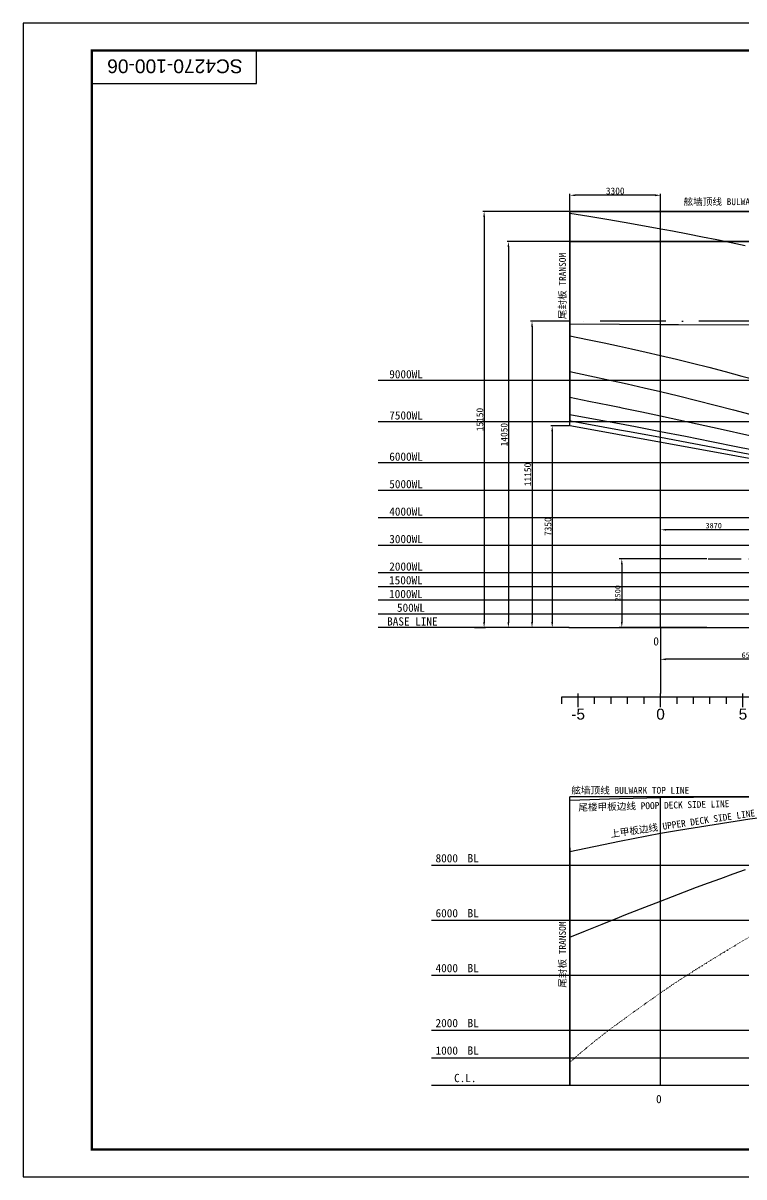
# Model space of a CAD drawing. Header units: millimetres. Extents: x -75152 to 353425, y 12138 to 222005.
# Drawn here: x 216207 to 242452, y 56138 to 98138 of the extents above; entities that cross this region are included whole.
import ezdxf
from ezdxf.enums import TextEntityAlignment as Align

# ---------------------------------------------------------------- set-up
doc = ezdxf.new("R2010")
doc.units = ezdxf.units.MM
doc.linetypes.add('ACAD_ISO07W100', pattern=[3.5, 0.5, -3])
doc.linetypes.add('ACAD_ISO10W100', pattern=[18, 12, -3, 0, -3])
for name, color, linetype in [('11', 7, 'Continuous'), ('11TEXTE', 4, 'Continuous'), ('DIMENSION', 221, 'Continuous'), ('WATER LINE', 62, 'Continuous')]:
    doc.layers.add(name, color=color, linetype=linetype)
doc.styles.add('SWISS721LIGHTBT', font='swissl.ttf')
doc.dimstyles.new('ISO-25', dxfattribs={"dimtxt": 250, "dimasz": 200, "dimexe": 50, "dimexo": 30, "dimgap": 30, "dimtad": 1, "dimdec": 3, "dimdsep": 46, "dimtxsty": 'Standard', "dimcen": 2.5, "dimadec": 0, "dimazin": 0, "dimtfac": 1, "dimtdec": 3, "dimtmove": 0, "dimatfit": 3, "dimfxl": 1, "dimarcsym": 0})
doc.dimstyles.get("Standard").update_dxf_attribs({"dimtxt": 200, "dimasz": 200, "dimexe": 100, "dimexo": 50, "dimgap": 50, "dimtad": 1, "dimdec": 0, "dimzin": 0, "dimdsep": 46, "dimtxsty": 'Standard', "dimcen": 1, "dimadec": 0, "dimazin": 0, "dimtfac": 1, "dimtdec": 0, "dimtofl": 0, "dimtmove": 0, "dimatfit": 3, "dimfxl": 1, "dimtolj": 1, "dimtzin": 0, "dimarcsym": 0})

# ---------------------------------------------------------------- blocks, each defined once
blk = doc.blocks.new('FRAMENUMBER')
for p, q in [((-3000, -500), (-3000, 0)), ((0, -500), (0, 0)), ((3000, -500), (3000, 0)), ((6000, -500), (6000, 0)), ((9600, -500), (9600, 0)), ((13350, -500), (13350, 0)), ((17100, -500), (17100, 0)), ((20850, -500), (20850, 0)), ((24600, -500), (24600, 0)), ((28350, -500), (28350, 0)), ((32100, -500), (32100, 0)), ((35850, -500), (35850, 0)), ((39600, -500), (39600, 0)), ((43350, -500), (43350, 0)), ((47100, -500), (47100, 0)), ((50850, -500), (50850, 0)), ((54600, -500), (54600, 0)), ((58350, -500), (58350, 0)), ((62100, -500), (62100, 0)), ((65850, -500), (65850, 0)), ((-3600, -375), (-3600, -125)), ((-2400, -375), (-2400, -125)), ((-1800, -375), (-1800, -125)), ((-1200, -375), (-1200, -125)), ((-600, -375), (-600, -125)), ((600, -375), (600, -125)), ((1200, -375), (1200, -125)), ((1800, -375), (1800, -125)), ((2400, -375), (2400, -125)), ((3600, -375), (3600, -125)), ((4200, -375), (4200, -125)), ((4800, -375), (4800, -125)), ((5400, -375), (5400, -125)), ((6600, -375), (6600, -125)), ((7350, -375), (7350, -125)), ((8100, -375), (8100, -125)), ((8850, -375), (8850, -125)), ((10350, -375), (10350, -125)), ((11100, -375), (11100, -125)), ((11850, -375), (11850, -125)), ((12600, -375), (12600, -125)), ((14100, -375), (14100, -125)), ((14850, -375), (14850, -125)), ((15600, -375), (15600, -125)), ((16350, -375), (16350, -125)), ((17850, -375), (17850, -125)), ((18600, -375), (18600, -125)), ((19350, -375), (19350, -125)), ((20100, -375), (20100, -125)), ((21600, -375), (21600, -125)), ((22350, -375), (22350, -125)), ((23100, -375), (23100, -125)), ((23850, -375), (23850, -125)), ((25350, -375), (25350, -125)), ((26100, -375), (26100, -125)), ((26850, -375), (26850, -125)), ((27600, -375), (27600, -125)), ((29100, -375), (29100, -125)), ((29850, -375), (29850, -125)), ((30600, -375), (30600, -125)), ((31350, -375), (31350, -125)), ((32850, -375), (32850, -125)), ((33600, -375), (33600, -125)), ((34350, -375), (34350, -125)), ((35100, -375), (35100, -125)), ((36600, -375), (36600, -125)), ((37350, -375), (37350, -125)), ((38100, -375), (38100, -125)), ((38850, -375), (38850, -125)), ((40350, -375), (40350, -125)), ((41100, -375), (41100, -125)), ((41850, -375), (41850, -125)), ((42600, -375), (42600, -125)), ((44100, -375), (44100, -125)), ((44850, -375), (44850, -125)), ((45600, -375), (45600, -125)), ((46350, -375), (46350, -125)), ((47850, -375), (47850, -125)), ((48600, -375), (48600, -125)), ((49350, -375), (49350, -125)), ((50100, -375), (50100, -125)), ((51600, -375), (51600, -125)), ((52350, -375), (52350, -125)), ((53100, -375), (53100, -125)), ((53850, -375), (53850, -125)), ((55350, -375), (55350, -125)), ((56100, -375), (56100, -125)), ((56850, -375), (56850, -125)), ((57600, -375), (57600, -125)), ((59100, -375), (59100, -125)), ((59850, -375), (59850, -125)), ((60600, -375), (60600, -125)), ((61350, -375), (61350, -125)), ((62850, -375), (62850, -125)), ((63600, -375), (63600, -125)), ((64350, -375), (64350, -125)), ((65100, -375), (65100, -125))]:
    blk.add_line(p, q)
at = {"layer": '11TEXTE', "style": 'SWISS721LIGHTBT'}
for s, p in [('-5', (-3000, -750)), ('0', (0, -750)), ('5', (3000, -750)), ('10', (6000, -750)), ('15', (9600, -750)), ('20', (13350, -750)), ('25', (17100, -750)), ('30', (20850, -750)), ('35', (24600, -750)), ('40', (28350, -750)), ('45', (32100, -750)), ('50', (35850, -750)), ('55', (39600, -750)), ('60', (43350, -750)), ('65', (47100, -750)), ('70', (50850, -750)), ('75', (54600, -750)), ('80', (58350, -750)), ('85', (62100, -750)), ('90', (65850, -750))]:
    blk.add_text(s, height=400, dxfattribs=at).set_placement(p, align=Align.MIDDLE)
blk = doc.blocks.new('*D2')
at = {"layer": 'DEFPOINTS', "color": 0, "transparency": 16777216}
for p in [(241155, 78633), (238006, 76133), (241155, 76133)]:
    blk.add_point(p, dxfattribs=at)
at = {"layer": 'DIMENSION', "color": 0, "lineweight": -2, "transparency": 16777216}
for p, q in [((241105, 78633), (237906, 78633)), ((238006, 78433), (238006, 76333)), ((241105, 76133), (237906, 76133))]:
    blk.add_line(p, q, dxfattribs=at)
at = {"layer": 'DIMENSION', "color": 0, "transparency": 16777216}
for points in [[(237973, 78433), (238039, 78433), (238006, 78633)], [(237973, 76333), (238039, 76333), (238006, 76133)]]:
    blk.add_solid(points, dxfattribs=at)
at = {"layer": 'DIMENSION', "color": 0, "transparency": 16777216, "insert": (237856, 77383), "char_height": 200, "attachment_point": 5, "rotation": 90}
blk.add_mtext('\\A1;2500', dxfattribs=at)
blk = doc.blocks.new('*D12')
at = {"layer": 'DEFPOINTS', "color": 0, "transparency": 16777216}
for p in [(236117, 91870), (236117, 91283), (239417, 91283)]:
    blk.add_point(p, dxfattribs=at)
at = {"layer": 'DIMENSION', "color": 0, "lineweight": -2, "transparency": 16777216}
for p, q in [((236117, 91313), (236117, 91920)), ((239217, 91870), (236317, 91870)), ((239417, 91313), (239417, 91920))]:
    blk.add_line(p, q, dxfattribs=at)
at = {"layer": 'DIMENSION', "color": 0, "transparency": 16777216}
for points in [[(236317, 91904), (236317, 91837), (236117, 91870)], [(239217, 91904), (239217, 91837), (239417, 91870)]]:
    blk.add_solid(points, dxfattribs=at)
at = {"layer": 'DIMENSION', "color": 0, "transparency": 16777216, "insert": (237767, 92025), "char_height": 250, "attachment_point": 5}
blk.add_mtext('3300', dxfattribs=at)
blk = doc.blocks.new('*D13')
at = {"layer": 'DEFPOINTS', "color": 0, "transparency": 16777216}
for p in [(236117, 87283), (234737, 76133), (236117, 76133)]:
    blk.add_point(p, dxfattribs=at)
at = {"layer": 'DIMENSION', "color": 0, "lineweight": -2, "transparency": 16777216}
for p, q in [((236087, 87283), (234687, 87283)), ((234737, 87083), (234737, 76333)), ((236087, 76133), (234687, 76133))]:
    blk.add_line(p, q, dxfattribs=at)
at = {"layer": 'DIMENSION', "color": 0, "transparency": 16777216}
for points in [[(234704, 87083), (234771, 87083), (234737, 87283)], [(234704, 76333), (234771, 76333), (234737, 76133)]]:
    blk.add_solid(points, dxfattribs=at)
at = {"layer": 'DIMENSION', "color": 0, "transparency": 16777216, "insert": (234582, 81708), "char_height": 250, "attachment_point": 5, "rotation": 90}
blk.add_mtext('11150', dxfattribs=at)
blk = doc.blocks.new('*D14')
at = {"layer": 'DEFPOINTS', "color": 0, "transparency": 16777216}
for p in [(236117, 90183), (233877, 76133), (234687, 76133)]:
    blk.add_point(p, dxfattribs=at)
at = {"layer": 'DIMENSION', "color": 0, "lineweight": -2, "transparency": 16777216}
for p, q in [((236087, 90183), (233827, 90183)), ((233877, 89983), (233877, 76333)), ((234657, 76133), (233827, 76133))]:
    blk.add_line(p, q, dxfattribs=at)
at = {"layer": 'DIMENSION', "color": 0, "transparency": 16777216}
for points in [[(233844, 89983), (233911, 89983), (233877, 90183)], [(233844, 76333), (233911, 76333), (233877, 76133)]]:
    blk.add_solid(points, dxfattribs=at)
at = {"layer": 'DIMENSION', "color": 0, "transparency": 16777216, "insert": (233722, 83158), "char_height": 250, "attachment_point": 5, "rotation": 90}
blk.add_mtext('14050', dxfattribs=at)
blk = doc.blocks.new('*D15')
at = {"layer": 'DEFPOINTS', "color": 0, "transparency": 16777216}
for p in [(236117, 91283), (232608, 76133), (232993, 76133)]:
    blk.add_point(p, dxfattribs=at)
at = {"layer": 'DIMENSION', "color": 0, "lineweight": -2, "transparency": 16777216}
for p, q in [((236087, 91283), (232943, 91283)), ((232993, 91083), (232993, 76333)), ((232638, 76133), (233043, 76133))]:
    blk.add_line(p, q, dxfattribs=at)
at = {"layer": 'DIMENSION', "color": 0, "transparency": 16777216}
for points in [[(232960, 91083), (233027, 91083), (232993, 91283)], [(232960, 76333), (233027, 76333), (232993, 76133)]]:
    blk.add_solid(points, dxfattribs=at)
at = {"layer": 'DIMENSION', "color": 0, "transparency": 16777216, "insert": (232838, 83708), "char_height": 250, "attachment_point": 5, "rotation": 90}
blk.add_mtext('15150', dxfattribs=at)
blk = doc.blocks.new('*D20')
at = {"layer": 'DEFPOINTS', "color": 0, "transparency": 16777216}
for p in [(236117, 83483), (235472, 76133), (236081, 76133)]:
    blk.add_point(p, dxfattribs=at)
at = {"layer": 'DIMENSION', "color": 0, "lineweight": -2, "transparency": 16777216}
for p, q in [((236087, 83483), (235422, 83483)), ((235472, 83283), (235472, 76333)), ((236051, 76133), (235422, 76133))]:
    blk.add_line(p, q, dxfattribs=at)
at = {"layer": 'DIMENSION', "color": 0, "transparency": 16777216}
for points in [[(235439, 83283), (235505, 83283), (235472, 83483)], [(235439, 76333), (235505, 76333), (235472, 76133)]]:
    blk.add_solid(points, dxfattribs=at)
at = {"layer": 'DIMENSION', "color": 0, "transparency": 16777216, "insert": (235317, 79808), "char_height": 250, "attachment_point": 5, "rotation": 90}
blk.add_mtext('7350', dxfattribs=at)
blk = doc.blocks.new('*D22')
at = {"layer": 'DEFPOINTS', "color": 0, "transparency": 16777216}
for p in [(239417, 79695), (239417, 79183), (243287, 79183)]:
    blk.add_point(p, dxfattribs=at)
at = {"layer": 'DIMENSION', "color": 0, "lineweight": -2, "transparency": 16777216}
for p, q in [((239417, 79233), (239417, 79795)), ((243087, 79695), (239617, 79695)), ((243287, 79233), (243287, 79795))]:
    blk.add_line(p, q, dxfattribs=at)
at = {"layer": 'DIMENSION', "color": 0, "transparency": 16777216}
for points in [[(239617, 79728), (239617, 79661), (239417, 79695)], [(243087, 79728), (243087, 79661), (243287, 79695)]]:
    blk.add_solid(points, dxfattribs=at)
at = {"layer": 'DIMENSION', "color": 0, "transparency": 16777216, "insert": (241352, 79845), "char_height": 200, "attachment_point": 5}
blk.add_mtext('\\A1;3870', dxfattribs=at)
blk = doc.blocks.new('*D32')
at = {"layer": 'DEFPOINTS', "color": 0, "transparency": 16777216}
for p in [(239417, 76133), (245917, 76133), (239417, 74980)]:
    blk.add_point(p, dxfattribs=at)
at = {"layer": 'DIMENSION', "color": 0, "lineweight": -2, "transparency": 16777216}
for p, q in [((239417, 76083), (239417, 74880)), ((245917, 76083), (245917, 74880)), ((245717, 74980), (239617, 74980))]:
    blk.add_line(p, q, dxfattribs=at)
at = {"layer": 'DIMENSION', "color": 0, "transparency": 16777216}
for points in [[(239617, 75013), (239617, 74947), (239417, 74980)], [(245717, 75013), (245717, 74947), (245917, 74980)]]:
    blk.add_solid(points, dxfattribs=at)
at = {"layer": 'DIMENSION', "color": 0, "transparency": 16777216, "insert": (242667, 75130), "char_height": 200, "attachment_point": 5}
blk.add_mtext('\\A1;6500', dxfattribs=at)

msp = doc.modelspace()

# ---------------------------------------------------------------- linework, layer by layer
at = {"color": 1}
for p, q in [((224706.5908, 95938.493), (224706.5908, 97138.493)), ((218706.5908, 95938.493), (224706.5908, 95938.493))]:
    msp.add_line(p, q, dxfattribs=at)
at = {"color": 3, "linetype": 'ACAD_ISO10W100', "ltscale": 200}
msp.add_line((304416.5743, 87283.3831), (236116.5743, 87283.3831), dxfattribs=at)
at = {"linetype": 'ACAD_ISO10W100', "ltscale": 100}
msp.add_line((241155.0754, 78633.3831), (245366.053, 78633.3831), dxfattribs=at)
at = {"color": 52}
msp.add_line((236080.5758, 76133.3831), (229135.5245, 76133.3831), dxfattribs=at)
for p in [(242666.5743, 69973.3836), (236116.5743, 69858.6836)]:
    msp.add_line(p, (236116.5743, 69973.3836))
at = {"color": 6}
msp.add_line((236116.5766, 68121.3828), (236116.5766, 59473.3825), dxfattribs=at)
at = {"color": 1}
for points in [[(216206.5908, 56138.493), (335106.5908, 56138.493), (335106.5908, 98138.493), (216206.5908, 98138.493)], [(218706.5908, 57138.493), (334106.5908, 57138.493), (334106.5908, 97138.493), (218706.5908, 97138.493)]]:
    msp.add_lwpolyline(points, close=True, dxfattribs=at)
at = {"color": 1, "const_width": 80}
msp.add_lwpolyline([(218706.5908, 97138.493), (334106.5908, 97138.493), (334106.5908, 57138.493), (218706.5908, 57138.493), (218706.5908, 97178.493)], dxfattribs=at)
at = {"color": 52}
for points in [[(304416.5743, 85133.3831), (229135.5245, 85133.3831)], [(229135.5245, 83633.3831), (304416.5743, 83633.3831)], [(304416.5743, 82133.3831), (229135.5245, 82133.3831)], [(229135.5245, 81133.3831), (304416.5743, 81133.3831)], [(304416.5743, 80133.3831), (229135.5245, 80133.3831)], [(229135.5245, 79133.3831), (304416.5743, 79133.3831)], [(304416.5743, 78133.3831), (229135.5245, 78133.3831)], [(229135.5245, 77633.3831), (304416.5743, 77633.3831)], [(304416.5743, 77133.3831), (229135.5245, 77133.3831)], [(229135.5245, 76633.3831), (304416.5743, 76633.3831)]]:
    msp.add_lwpolyline(points, dxfattribs=at)
at = {"layer": '11', "color": 3, "linetype": 'Continuous'}
for points in [[(236116.4743, 91283.3812), (236116.5743, 91223.3831), (236116.5743, 88972.8831), (236116.5743, 86922.2831), (236116.5743, 86751.4831), (236757.2543, 86621.0831), (237360.2743, 86495.5831), (237916.5743, 86376.7831), (238359.9743, 86280.0831), (238887.4623, 86162.2831), (239416.5742, 86040.1831), (239995.5173, 85901.7831), (240580.0743, 85757.9831), (241171.8643, 85608.1831), (241771.1843, 85452.2831), (242376.7343, 85291.4831), (242666.5743, 85213.4831)], [(236116.5743, 91283.3812), (236116.5743, 91223.3831), (236116.5743, 88972.8831), (236116.5743, 86922.2831), (236116.5743, 85460.7831), (236116.5743, 84568.5831), (236116.5743, 83990.5831), (236116.5743, 83666.3831), (236133.0043, 83663.3831), (237916.5743, 83338.4831), (238288.4543, 83270.7831), (239416.5742, 83063.6831), (240630.2043, 82836.3831), (241842.9943, 82605.6831), (242666.5743, 82447.0831)], [(236116.5743, 91283.3812), (236116.5743, 91223.3831), (236116.5743, 88972.8831), (236116.5743, 86922.2831), (236116.5743, 85460.7831), (236116.5743, 84568.5831), (236116.5743, 83990.5831), (236116.5743, 83892.4831), (237241.0943, 83686.1831), (237916.5743, 83560.3831), (238504.6963, 83450.1831), (239416.5743, 83276.6831), (240326.8183, 83099.4831), (241266.5943, 82912.6831), (242230.5243, 82719.7831), (242666.5743, 82632.8831)], [(236116.5743, 91283.3812), (236116.5743, 91223.3831), (236116.5743, 88972.8831), (236116.5743, 86922.2831), (236116.5743, 85460.7831), (236116.5743, 84568.5831), (236116.5743, 84517.2831), (236808.7443, 84381.0831), (237552.4443, 84231.7831), (237916.5743, 84157.0831), (238009.6543, 84137.7831), (238739.6663, 83983.7831), (239416.5744, 83838.0831), (240475.6343, 83609.5831), (241583.3843, 83367.3831), (242666.5743, 83126.0831)], [(236116.5743, 91283.3812), (236116.5743, 91223.3831), (236116.5743, 88972.8831), (236116.5743, 86922.2831), (236116.5743, 85460.7831), (236116.5743, 85453.3831), (236842.4943, 85299.8831), (237629.3143, 85129.9831), (237916.5743, 85066.8831), (238199.5843, 85003.8831), (238820.4363, 84863.0831), (239416.5743, 84723.7831), (240074.8223, 84566.1831), (240735.4543, 84403.8831), (241400.1843, 84236.4831), (242070.5843, 84063.9831), (242666.5743, 83908.2831)], [(236116.5743, 91223.3831), (236804.9943, 91109.1831), (237463.5743, 90997.9831), (238095.3643, 90889.2831), (238703.2373, 90782.2831), (239289.8683, 90676.4831), (239857.7763, 90571.3831), (240409.3103, 90466.3831), (240946.6543, 90361.1831), (241471.8543, 90255.2831), (241986.7743, 90148.3831), (242493.1543, 90040.0831)], [(236116.5743, 59474.3824), (236116.5743, 64864.0825), (236689.0143, 65099.9025), (237289.5143, 65343.3725), (237916.5743, 65593.8325), (238088.0243, 65661.6625), (238680.8613, 65894.2725), (239416.5743, 66179.6725), (239851.6743, 66347.5525), (240287.3893, 66514.4225), (240724.5343, 66680.1525), (241164.1243, 66844.4725), (241607.2643, 67006.8825), (242055.0043, 67166.6925), (242508.0643, 67323.0125)]]:
    msp.add_lwpolyline(points, dxfattribs=at)
at = {"layer": '11', "color": 233, "linetype": 'Continuous'}
for points in [[(236116.4743, 91283.3812), (236116.4743, 91283.3812), (252016.5743, 91283.3812), (252016.5743, 91283.3812), (236116.4743, 91283.3812)], [(243048.5743, 82215.3831), (242182.0743, 82373.8831), (241315.5743, 82532.3831), (240449.0743, 82690.8831), (239582.5743, 82849.3831), (238716.0743, 83007.8831), (237849.5743, 83166.3831), (236983.0743, 83324.8831), (236116.5743, 83483.3831), (236116.5743, 83483.3831), (236116.5743, 84377.7831), (236116.5743, 85272.2831), (236116.5743, 86166.6831), (236116.5743, 87061.1831), (236116.5743, 87955.5831), (236116.5743, 88850.0831), (236116.5743, 89744.4831), (236116.5743, 90638.9831), (236116.5743, 91283.3812)], [(236116.4743, 90183.3812), (236116.4743, 90183.3812), (252016.6743, 90183.3812), (252016.6743, 90183.3812), (236116.4743, 90183.3812)], [(236116.5743, 87283.3812), (236116.5743, 87283.3812), (236116.5743, 87187.5812), (237916.5743, 87177.3812), (239416.5743, 87169.4812), (240074.9523, 87166.3812), (242666.5743, 87155.3812)], [(236116.5743, 59473.3825), (236116.5743, 69855.5844), (237916.5743, 69917.4844), (239416.5743, 69951.3844), (241819.8943, 69973.3844), (242666.5743, 69973.3844), (243816.5743, 69973.3844), (245916.5743, 69973.3844), (249166.5743, 69973.3844), (252016.6743, 69973.3844)], [(236116.5743, 59473.3825), (236116.5743, 64473.3844), (236116.5743, 67986.9744), (237916.5743, 68360.1044), (239416.5743, 68647.9944), (240074.9523, 68763.8144), (242666.5743, 69167.1044), (243816.5743, 69323.1544), (244936.5743, 69468.0844), (245518.5943, 69538.1844), (245916.5743, 69583.8844), (247424.7843, 69732.5844), (247541.5743, 69742.7844), (249079.7643, 69856.7844), (249166.5743, 69862.1844), (250791.5743, 69940.5844), (252416.5743, 69972.5844), (252704.8743, 69973.3844)]]:
    msp.add_lwpolyline(points, dxfattribs=at)
at = {"layer": '11', "color": 3, "linetype": 'ACAD_ISO07W100'}
msp.add_lwpolyline([(236116.5743, 59474.3825), (236116.5743, 60311.1825), (236289.4043, 60466.1125), (236309.8443, 60484.1525), (236408.2643, 60570.1925), (236597.2743, 60732.1625), (236791.6243, 60894.4225), (236992.8543, 61058.1925), (237202.8643, 61224.8825), (237424.1043, 61396.2725), (237660.1843, 61574.9525), (237916.5743, 61764.8125), (238227.7343, 61990.6825), (238331.7543, 62065.6225), (238658.1013, 62300.1925), (239039.9533, 62573.3425), (239416.5743, 62838.5425), (239676.2013, 63017.2825), (239935.7173, 63192.0125), (240231.9123, 63386.8325), (240538.2143, 63583.7325), (240878.1343, 63797.8125), (241276.5643, 64044.4225), (241631.0043, 64261.2525), (241818.0243, 64374.8825), (242251.2343, 64634.9925), (242666.5743, 64880.1225)], dxfattribs=at)
at = {"layer": 'WATER LINE'}
for p, q in [((239416.5743, 76133.3831), (239416.5743, 73732.7953)), ((235816.5743, 73607.7953), (305266.5743, 73607.7953))]:
    msp.add_line(p, q, dxfattribs=at)
for points in [[(239416.5743, 76133.3831), (239416.5743, 91283.3846)], [(236080.5758, 76133.3831), (304416.5743, 76133.3831)], [(239416.5743, 59473.3825), (239416.5743, 69973.3833)]]:
    msp.add_lwpolyline(points, dxfattribs=at)
at = {"layer": 'WATER LINE', "color": 52}
for points in [[(304416.5743, 67473.3829), (231080.5758, 67473.3829)], [(304416.5743, 65473.3833), (231080.5758, 65473.3833)], [(304416.5743, 63473.3833), (231080.5758, 63473.3833)], [(304416.5743, 61473.3833), (231080.5758, 61473.3833)], [(231080.5758, 60473.384), (304416.5743, 60473.384)], [(231080.5758, 59473.3825), (304416.5743, 59473.3825)]]:
    msp.add_lwpolyline(points, dxfattribs=at)

# ---------------------------------------------------------------- block references
at = {"layer": 'WATER LINE'}
msp.add_blockref('FRAMENUMBER', (239416.5743, 73732.7953), dxfattribs=at)

# ---------------------------------------------------------------- texts
at = {"color": 1, "style": 'SWISS721LIGHTBT'}
msp.add_text('SC4270-100-06', height=500, rotation=180, dxfattribs=at).set_placement((221735.2008, 96566.362), align=Align.MIDDLE)
at = {"color": 52}
for s, p in [('9000WL', (229538.6899, 85208.2823)), ('7500WL', (229538.6899, 83708.2823)), ('6000WL', (229538.6899, 82208.2823)), ('5000WL', (229538.6899, 81208.2823)), ('4000WL', (229538.6899, 80208.2823)), ('3000WL', (229538.6899, 79208.2823)), ('2000WL', (229538.6899, 78208.2823)), ('1500WL', (229531.7507, 77708.2823)), ('1000WL', (229531.7507, 77208.2823)), ('500WL', (229819.3844, 76708.2823)), ('BASE LINE', (229462.213, 76208.2823))]:
    msp.add_text(s, height=300, dxfattribs=at).set_placement(p)
at = {"layer": '11TEXTE', "char_height": 250, "width": 5619.405347, "attachment_point": 7}
for insert in [(240254.4281, 91482.9103), (236170.1014, 70056.8308)]:
    msp.add_mtext('{\\f宋体|b0|i0|c134|p2;舷墙顶线} BULWARK TOP LINE', dxfattribs=dict(at, insert=insert))
at = {"layer": '11TEXTE', "char_height": 250, "attachment_point": 7}
for s, insert, width, rotation in [('{\\f宋体|b0|i0|c134|p2;尾封板} TRANSOM', (235998.4776, 87361.4068), 3444.210252, 90), ('{\\f宋体|b0|i0|c134|p2;尾楼甲板边线 POOP DECK SIDE LINE}', (236426.9396, 69433.5677), 16940.375217, 1.42755709), ('{\\f宋体|b0|i0|c134|p2;上甲板边线} UPPER DECK SIDE LINE', (237611.3384, 68466.8913), 6959.928411, 8.34997737), ('{\\f宋体|b0|i0|c134|p2;尾封板} TRANSOM', (235998.4776, 63024.6726), 3444.210252, 90)]:
    msp.add_mtext(s, dxfattribs=dict(at, insert=insert, width=width, rotation=rotation))
at = {"layer": 'WATER LINE'}
for p in [(239152.8005, 75484.0415), (239253.2811, 58824.0409)]:
    msp.add_text('0', height=300, dxfattribs=at).set_placement(p)
at = {"layer": 'WATER LINE', "color": 52}
for s, p in [('8000', (231224.8439, 67589.1332)), ('BL', (232391.3675, 67589.1332)), ('6000', (231224.8439, 65589.1332)), ('BL', (232391.3675, 65589.1336)), ('4000', (231224.8439, 63589.1332)), ('BL', (232391.3675, 63589.1336)), ('2000', (231224.8439, 61589.1332)), ('BL', (232391.3675, 61589.1336)), ('1000', (231224.8439, 60589.1332)), ('BL', (232391.3675, 60589.1343)), ('C.L.', (231900.2901, 59589.1332))]:
    msp.add_text(s, height=300, dxfattribs=at).set_placement(p)

# ---------------------------------------------------------------- dimensions: what is measured, and where the dimension line sits
at = {"layer": 'DIMENSION'}
dim = msp.add_linear_dim(base=(236116.5743, 91870.2398), p1=(239416.5743, 91283.3846), p2=(236116.5743, 91283.3846), dimstyle='ISO-25', dxfattribs=at)
dim.commit()
dim.dimension.update_dxf_attribs({"geometry": '*D12', "text_midpoint": (237766.5743, 91870.2398), "dimtype": 160})
for base, p1, p2, text, picture, middle in [((232993.1814, 76133.3831), (236116.5743, 91283.3846), (232608.0502, 76133.3831), '15150', '*D15', (232838.1814, 83708.3839)), ((233877.4084, 76133.3831), (236116.5743, 90183.3816), (234687.2302, 76133.3831), '14050', '*D14', (233722.4084, 83158.3824))]:
    dim = msp.add_linear_dim(base=base, p1=p1, p2=p2, angle=90, text=text, dimstyle='ISO-25', dxfattribs=at)
    dim.commit()
    dim.dimension.update_dxf_attribs({"geometry": picture, "text_midpoint": middle})
for base, p1, p2, dimstyle, picture, middle in [((234737.2302, 76133.3831), (236116.5754, 87283.3831), (236116.5754, 76133.3831), 'ISO-25', '*D13', (234582.2302, 81708.3831)), ((235471.8464, 76133.3831), (236116.5743, 83483.3831), (236080.5758, 76133.3831), 'ISO-25', '*D20', (235316.8464, 79808.3831)), ((238005.9389, 76133.3831), (241155.0754, 78633.3831), (241155.0754, 76133.3831), 'STANDARD', '*D2', (237855.9389, 77383.3831))]:
    dim = msp.add_linear_dim(base=base, p1=p1, p2=p2, angle=90, dimstyle=dimstyle, dxfattribs=at)
    dim.commit()
    dim.dimension.update_dxf_attribs({"geometry": picture, "text_midpoint": middle})
for base, p1, p2, picture, middle in [((239416.5743, 79694.6245), (243286.5743, 79183.3831), (239416.5743, 79183.3831), '*D22', (241351.5743, 79844.6245)), ((239416.5743, 74980.1148), (245916.5743, 76133.4459), (239416.5743, 76133.3831), '*D32', (242666.5743, 75130.1148))]:
    dim = msp.add_linear_dim(base=base, p1=p1, p2=p2, dimstyle='STANDARD', dxfattribs=at)
    dim.commit()
    dim.dimension.update_dxf_attribs({"geometry": picture, "text_midpoint": middle})

doc.saveas('drawing.dxf')
